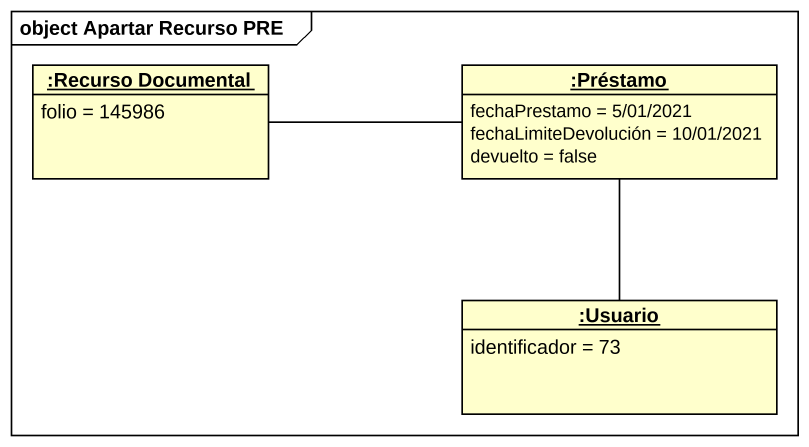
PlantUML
@startuml
mainframe object Apartar Recurso PRE
hide circle
hide empty members
object ":Recurso Documental" as Recurso_Documental {
  folio = 145986
}
object ":Préstamo" as Préstamo {
  fechaPrestamo = 5/01/2021
  fechaLimiteDevolución = 10/01/2021
  devuelto = false
}
object ":Usuario" as Usuario {
  identificador = 73
}
Recurso_Documental -right- Préstamo
Usuario -up- Préstamo
@enduml
